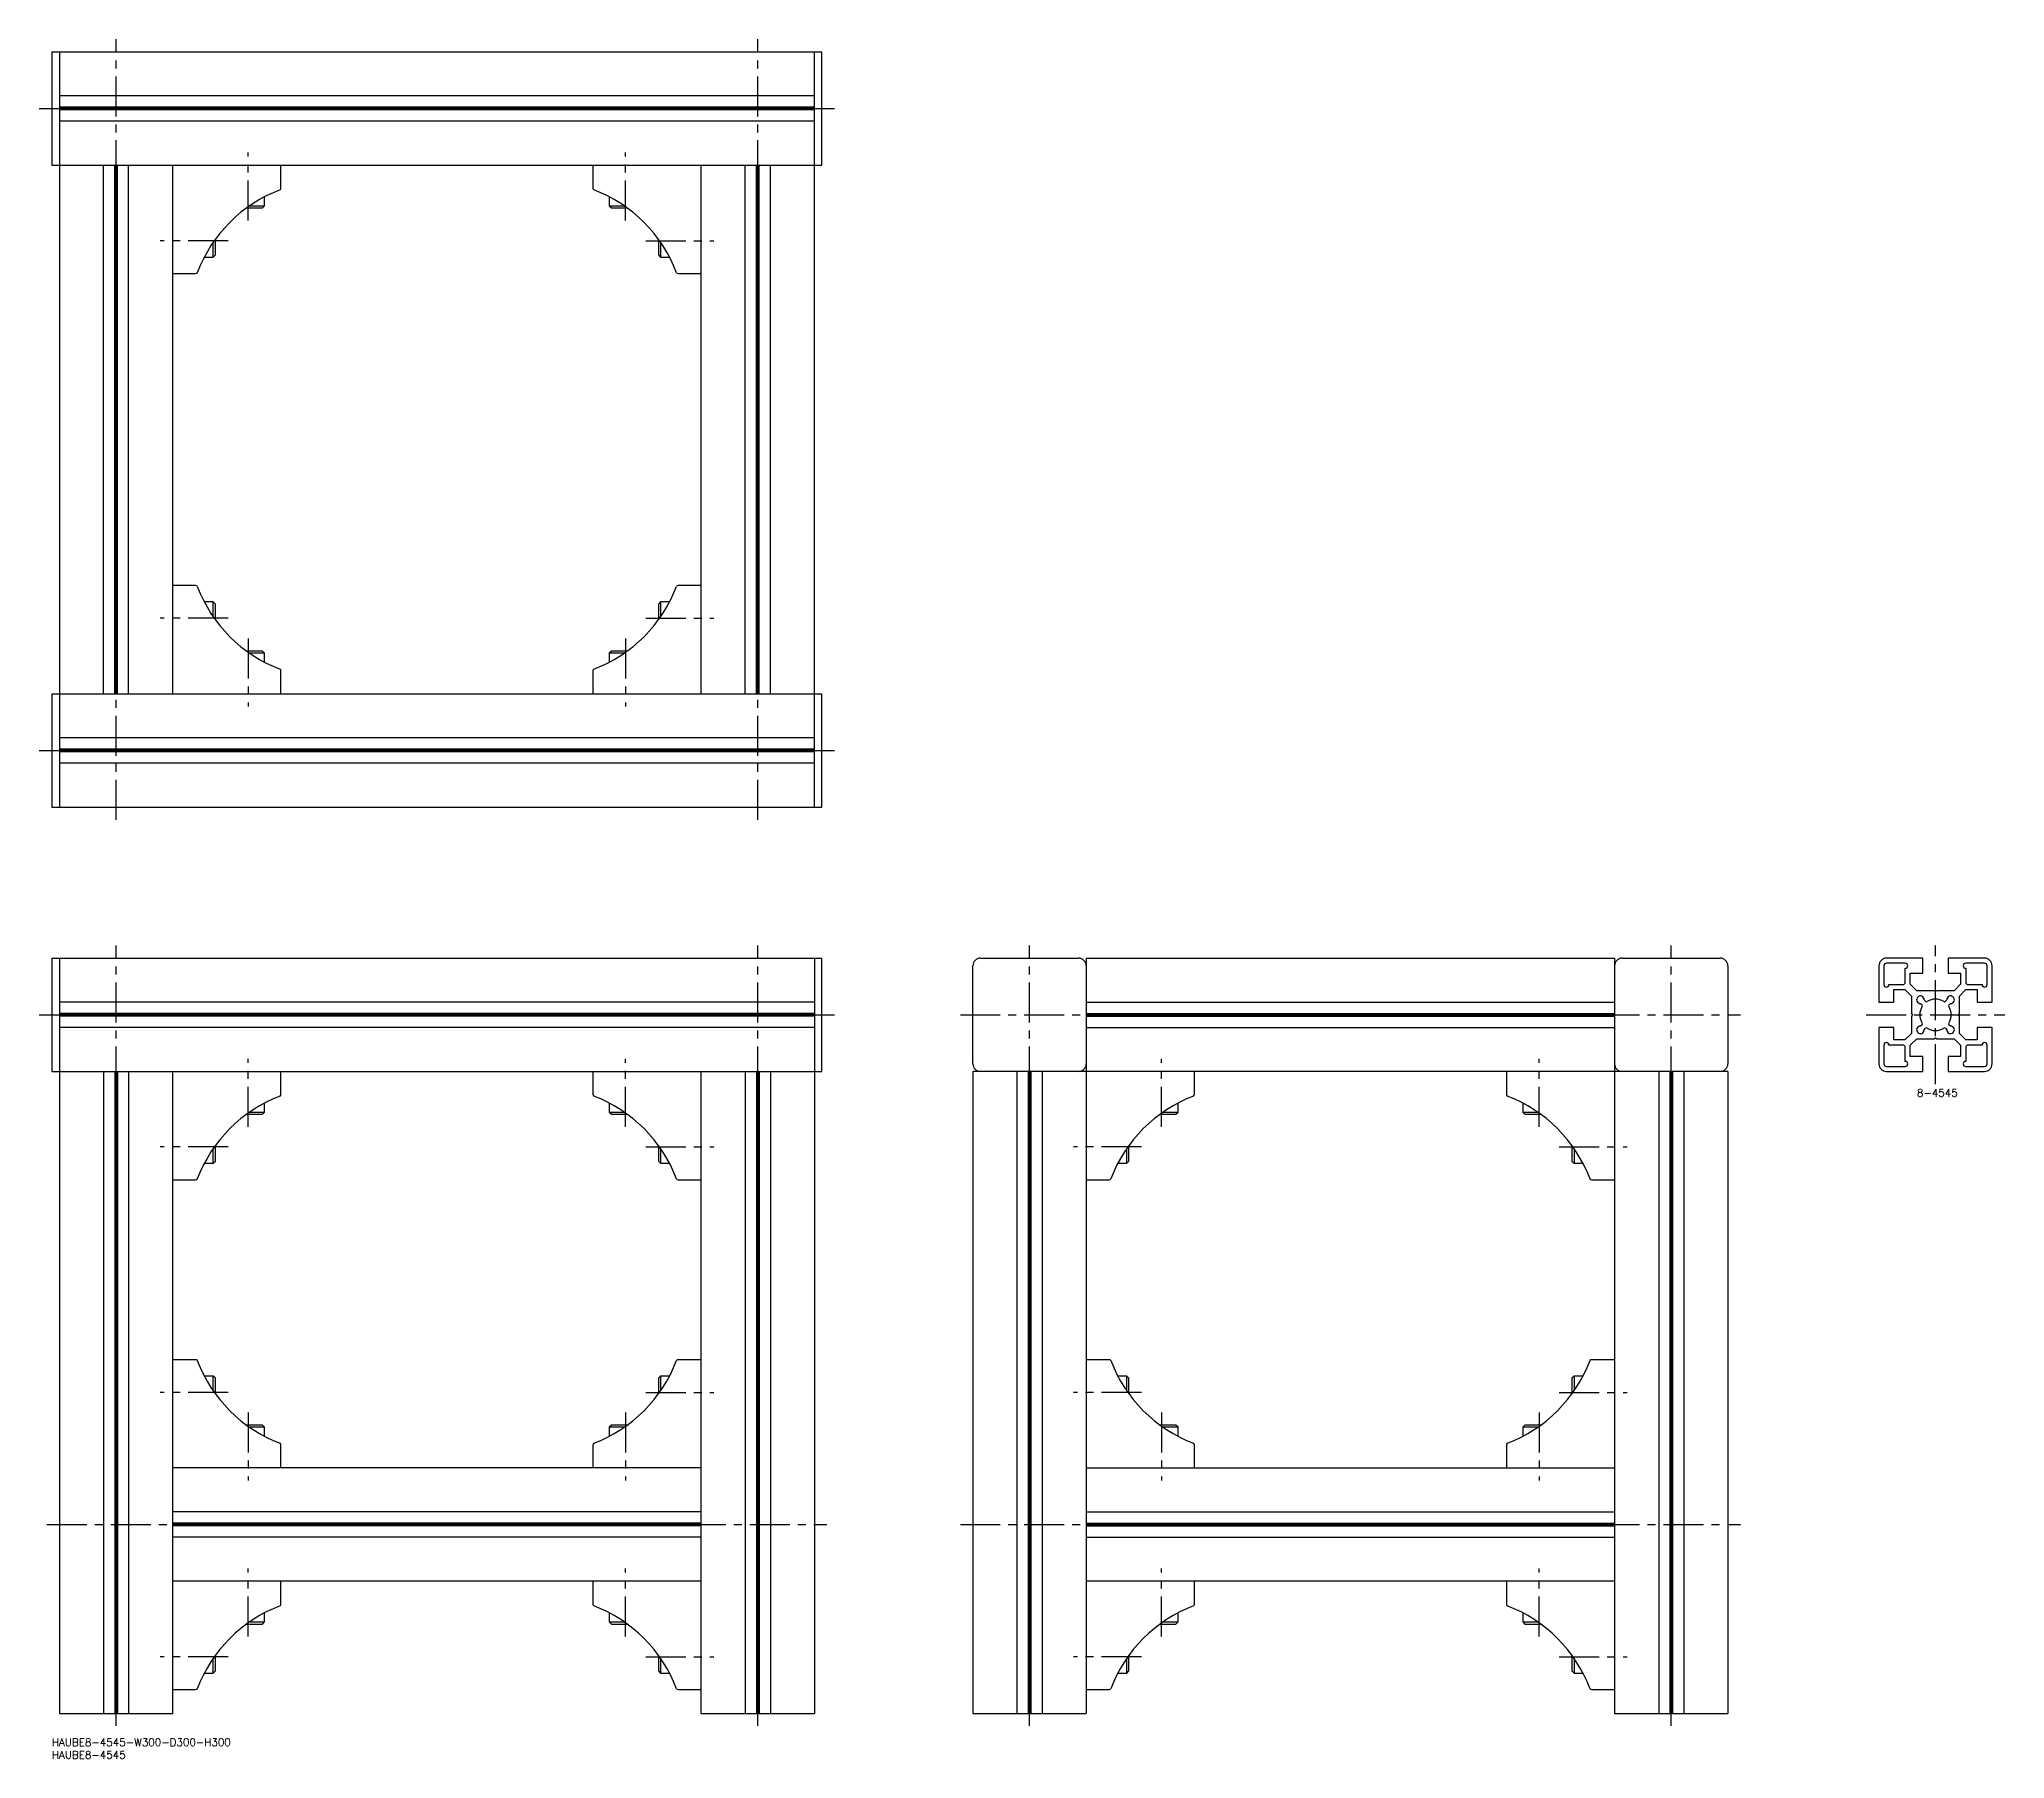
# Model space of a CAD drawing. Extents: x -5 to 776, y -8 to 675.
import ezdxf

# ---------------------------------------------------------------- set-up
doc = ezdxf.new("R2010")
doc.units = 0
doc.header["$LTSCALE"] = 0.5
doc.linetypes.add('CENTER', pattern=[50.8, 31.75, -6.35, 6.35, -6.35])
for name, color, linetype in [('MSM_CENTER', 1, 'CENTER'), ('MSM_CONTINUOUS', 7, 'CONTINUOUS'), ('MSM_PART_NUMBER', 7, 'CONTINUOUS')]:
    doc.layers.add(name, color=color, linetype=linetype)
doc.styles.get("Standard").update_dxf_attribs({"font": 'txt.shx', "height": 3, "bigfont": 'bigfont.shx'})

# ---------------------------------------------------------------- blocks, each defined once
blk = doc.blocks.new('*U8')
at = {"layer": 'MSM_PART_NUMBER'}
blk.add_text('HAUBE8-4545-W300-D300-H300', height=3, dxfattribs=at).set_placement((0, -3))
blk = doc.blocks.new('*U9')
at = {"layer": 'MSM_PART_NUMBER'}
blk.add_text('HAUBE8-4545', height=3, dxfattribs=at).set_placement((0, -8))
blk = doc.blocks.new('*U10')
at = {"layer": 'MSM_PART_NUMBER'}
blk.add_text('8-4545', height=3, dxfattribs=at).set_placement((741.12, 254.97))

msp = doc.modelspace()

# ---------------------------------------------------------------- linework, layer by layer
at = {"layer": 'MSM_CENTER'}
for p, q in [((25.5, 365), (25.5, 675)), ((280.5, 365), (280.5, 675)), ((-5, 647.5), (311, 647.5)), ((78, 603), (78, 630)), ((228, 603), (228, 630)), ((70, 595), (43, 595)), ((236, 595), (263, 595)), ((70, 445), (43, 445)), ((236, 445), (263, 445)), ((78, 437), (78, 410)), ((228, 437), (228, 410)), ((-5, 392.5), (311, 392.5)), ((25.5, 5), (25.5, 315)), ((280.5, 5), (280.5, 315)), ((388.5, 5), (388.5, 315)), ((643.5, 5), (643.5, 315)), ((748.5, 260), (748.5, 315)), ((-5, 287.5), (311, 287.5)), ((361, 287.5), (671, 287.5)), ((721, 287.5), (776, 287.5)), ((78, 243), (78, 270)), ((228, 243), (228, 270)), ((441, 243), (441, 270)), ((591, 243), (591, 270)), ((70, 235), (43, 235)), ((236, 235), (263, 235)), ((433, 235), (406, 235)), ((599, 235), (626, 235)), ((70, 137.5), (43, 137.5)), ((236, 137.5), (263, 137.5)), ((433, 137.5), (406, 137.5)), ((599, 137.5), (626, 137.5)), ((78, 129.5), (78, 102.5)), ((228, 129.5), (228, 102.5)), ((441, 129.5), (441, 102.5)), ((591, 129.5), (591, 102.5)), ((-2, 85), (308, 85)), ((361, 85), (671, 85)), ((78, 40.5), (78, 67.5)), ((228, 40.5), (228, 67.5)), ((441, 40.5), (441, 67.5)), ((591, 40.5), (591, 67.5)), ((70, 32.5), (43, 32.5)), ((236, 32.5), (263, 32.5)), ((433, 32.5), (406, 32.5)), ((599, 32.5), (626, 32.5))]:
    msp.add_line(p, q, dxfattribs=at)
at = {"layer": 'MSM_CONTINUOUS'}
for p, q in [((0, 670), (306, 670)), ((0, 670), (0, 625)), ((3, 670), (3, 370)), ((303, 370), (303, 670)), ((306, 625), (306, 670)), ((303, 652.5), (3, 652.5)), ((303, 648.02), (3, 648.02)), ((303, 647.5), (3, 647.5)), ((303, 646.98), (3, 646.98)), ((303, 642.5), (3, 642.5)), ((0, 625), (306, 625)), ((20.5, 415), (20.5, 625)), ((24.98, 415), (24.98, 625)), ((25.5, 415), (25.5, 625)), ((26.02, 415), (26.02, 625)), ((30.5, 415), (30.5, 625)), ((48, 415), (48, 625)), ((91, 615.91), (91, 625)), ((215, 625), (215, 615.91)), ((258, 415), (258, 625)), ((275.5, 415), (275.5, 625)), ((279.98, 415), (279.98, 625)), ((280.5, 415), (280.5, 625)), ((281.02, 415), (281.02, 625)), ((285.5, 415), (285.5, 625)), ((84.5, 608.87), (84.5, 612.42)), ((221.5, 612.42), (221.5, 608.87)), ((77.39, 608), (83.63, 608)), ((78.61, 608.87), (84.5, 608.87)), ((83.63, 608), (84.5, 608.87)), ((221.5, 608.87), (222.37, 608)), ((221.5, 608.87), (227.39, 608.87)), ((222.37, 608), (228.61, 608)), ((64.13, 588.5), (64.13, 594.39)), ((65, 589.37), (65, 595.61)), ((241, 595.61), (241, 589.37)), ((241.87, 594.39), (241.87, 588.5)), ((60.58, 588.5), (64.13, 588.5)), ((64.13, 588.5), (65, 589.37)), ((241, 589.37), (241.87, 588.5)), ((241.87, 588.5), (245.42, 588.5)), ((48, 582), (57.09, 582)), ((248.91, 582), (258, 582)), ((57.09, 458), (48, 458)), ((258, 458), (248.91, 458)), ((64.13, 451.5), (60.58, 451.5)), ((65, 450.63), (64.13, 451.5)), ((64.13, 445.61), (64.13, 451.5)), ((65, 444.39), (65, 450.63)), ((241.87, 451.5), (241, 450.63)), ((241, 450.63), (241, 444.39)), ((245.42, 451.5), (241.87, 451.5)), ((241.87, 451.5), (241.87, 445.61)), ((83.63, 432), (77.39, 432)), ((84.5, 431.13), (78.61, 431.13)), ((84.5, 431.13), (83.63, 432)), ((84.5, 427.58), (84.5, 431.13)), ((222.37, 432), (221.5, 431.13)), ((221.5, 431.13), (221.5, 427.58)), ((227.39, 431.13), (221.5, 431.13)), ((228.61, 432), (222.37, 432)), ((91, 415), (91, 424.09)), ((215, 424.09), (215, 415)), ((0, 415), (306, 415)), ((0, 415), (0, 370)), ((306, 370), (306, 415)), ((303, 397.5), (3, 397.5)), ((303, 393.02), (3, 393.02)), ((303, 392.5), (3, 392.5)), ((303, 391.98), (3, 391.98)), ((303, 387.5), (3, 387.5)), ((0, 370), (306, 370)), ((0, 310), (306, 310)), ((0, 310), (0, 265)), ((3, 310), (3, 10)), ((303, 310), (303, 10)), ((306, 265), (306, 310)), ((366, 268), (366, 307)), ((369, 310), (408, 310)), ((411, 310), (411, 10)), ((411, 310), (621, 310)), ((621, 310), (621, 10)), ((624, 310), (663, 310)), ((666, 307), (666, 268)), ((726, 307), (726, 292.5)), ((728, 307), (728, 299.5)), ((743.5, 310), (729, 310)), ((736.5, 308), (729, 308)), ((736.5, 300.5), (736.5, 306)), ((743.5, 304), (743.5, 310)), ((768, 310), (753.5, 310)), ((753.5, 310), (753.5, 304)), ((768, 308), (760.5, 308)), ((760.5, 306), (760.5, 300.5)), ((769, 299.5), (769, 307)), ((771, 292.5), (771, 307)), ((730, 299.5), (735.5, 299.5)), ((732, 292.5), (732, 297.5)), ((732, 297.5), (736.38, 297.5)), ((736.38, 297.5), (739, 294.88)), ((738.5, 299.62), (738.5, 304)), ((738.5, 304), (743.5, 304)), ((741.12, 297), (738.5, 299.62)), ((747.98, 297), (741.12, 297)), ((748.5, 296.7), (747.98, 297)), ((749.02, 297), (748.5, 296.7)), ((755.88, 297), (749.02, 297)), ((753.5, 304), (758.5, 304)), ((758.5, 299.62), (755.88, 297)), ((758, 294.88), (760.62, 297.5)), ((758.5, 304), (758.5, 299.62)), ((760.62, 297.5), (765, 297.5)), ((761.5, 299.5), (767, 299.5)), ((765, 297.5), (765, 292.5)), ((303, 292.5), (3, 292.5)), ((411, 292.5), (621, 292.5)), ((726, 292.5), (732, 292.5)), ((739, 294.88), (739, 288.02)), ((742.58, 292), (743.14, 291.45)), ((744.55, 292.86), (744, 293.42)), ((753, 293.42), (752.45, 292.86)), ((753.86, 291.45), (754.42, 292)), ((758, 288.02), (758, 294.88)), ((765, 292.5), (771, 292.5)), ((303, 288.02), (3, 288.02)), ((303, 287.5), (3, 287.5)), ((303, 286.98), (3, 286.98)), ((303, 282.5), (3, 282.5)), ((411, 288.02), (621, 288.02)), ((411, 287.5), (621, 287.5)), ((411, 286.98), (621, 286.98)), ((411, 282.5), (621, 282.5)), ((732, 282.5), (726, 282.5)), ((726, 282.5), (726, 268)), ((732, 277.5), (732, 282.5)), ((739, 288.02), (739.3, 287.5)), ((739.3, 287.5), (739, 286.98)), ((739, 286.98), (739, 280.12)), ((743.14, 283.55), (742.58, 283)), ((744, 281.58), (744.55, 282.14)), ((752.45, 282.14), (753, 281.58)), ((754.42, 283), (753.86, 283.55)), ((757.7, 287.5), (758, 288.02)), ((758, 286.98), (757.7, 287.5)), ((758, 280.12), (758, 286.98)), ((771, 282.5), (765, 282.5)), ((765, 282.5), (765, 277.5)), ((771, 268), (771, 282.5)), ((728, 275.5), (728, 268)), ((735.5, 275.5), (730, 275.5)), ((736.38, 277.5), (732, 277.5)), ((739, 280.12), (736.38, 277.5)), ((736.5, 269), (736.5, 274.5)), ((738.5, 275.38), (741.12, 278)), ((738.5, 271), (738.5, 275.38)), ((741.12, 278), (747.98, 278)), ((747.98, 278), (748.5, 278.3)), ((748.5, 278.3), (749.02, 278)), ((749.02, 278), (755.88, 278)), ((755.88, 278), (758.5, 275.38)), ((760.62, 277.5), (758, 280.12)), ((758.5, 275.38), (758.5, 271)), ((760.5, 274.5), (760.5, 269)), ((765, 277.5), (760.62, 277.5)), ((767, 275.5), (761.5, 275.5)), ((769, 268), (769, 275.5)), ((729, 267), (736.5, 267)), ((743.5, 271), (738.5, 271)), ((743.5, 265), (743.5, 271)), ((758.5, 271), (753.5, 271)), ((753.5, 271), (753.5, 265)), ((760.5, 267), (768, 267)), ((0, 265), (306, 265)), ((20.5, 265), (20.5, 10)), ((24.98, 265), (24.98, 10)), ((25.5, 265), (25.5, 10)), ((26.02, 265), (26.02, 10)), ((30.5, 265), (30.5, 10)), ((48, 10), (48, 265)), ((91, 255.91), (91, 265)), ((215, 265), (215, 255.91)), ((258, 10), (258, 265)), ((275.5, 265), (275.5, 10)), ((279.98, 265), (279.98, 10)), ((280.5, 265), (280.5, 10)), ((281.02, 265), (281.02, 10)), ((285.5, 265), (285.5, 10)), ((666, 265), (366, 265)), ((366, 265), (366, 10)), ((383.5, 265), (383.5, 10)), ((387.98, 265), (387.98, 10)), ((388.5, 265), (388.5, 10)), ((389.02, 265), (389.02, 10)), ((393.5, 265), (393.5, 10)), ((454, 255.91), (454, 265)), ((578, 265), (578, 255.91)), ((638.5, 265), (638.5, 10)), ((642.98, 265), (642.98, 10)), ((643.5, 265), (643.5, 10)), ((644.02, 265), (644.02, 10)), ((648.5, 265), (648.5, 10)), ((666, 265), (666, 10)), ((729, 265), (743.5, 265)), ((753.5, 265), (768, 265)), ((84.5, 248.87), (84.5, 252.42)), ((221.5, 252.42), (221.5, 248.87)), ((447.5, 248.87), (447.5, 252.42)), ((584.5, 252.42), (584.5, 248.87)), ((77.39, 248), (83.63, 248)), ((78.61, 248.87), (84.5, 248.87)), ((83.63, 248), (84.5, 248.87)), ((221.5, 248.87), (222.37, 248)), ((221.5, 248.87), (227.39, 248.87)), ((222.37, 248), (228.61, 248)), ((440.39, 248), (446.63, 248)), ((441.61, 248.87), (447.5, 248.87)), ((446.63, 248), (447.5, 248.87)), ((584.5, 248.87), (585.37, 248)), ((584.5, 248.87), (590.39, 248.87)), ((585.37, 248), (591.61, 248)), ((64.13, 228.5), (64.13, 234.39)), ((65, 229.37), (65, 235.61)), ((241, 235.61), (241, 229.37)), ((241.87, 234.39), (241.87, 228.5)), ((427.13, 228.5), (427.13, 234.39)), ((428, 229.37), (428, 235.61)), ((604, 235.61), (604, 229.37)), ((604.87, 234.39), (604.87, 228.5)), ((60.58, 228.5), (64.13, 228.5)), ((64.13, 228.5), (65, 229.37)), ((241, 229.37), (241.87, 228.5)), ((241.87, 228.5), (245.42, 228.5)), ((423.58, 228.5), (427.13, 228.5)), ((427.13, 228.5), (428, 229.37)), ((604, 229.37), (604.87, 228.5)), ((604.87, 228.5), (608.42, 228.5)), ((48, 222), (57.09, 222)), ((248.91, 222), (258, 222)), ((411, 222), (420.09, 222)), ((611.91, 222), (621, 222)), ((57.09, 150.5), (48, 150.5)), ((258, 150.5), (248.91, 150.5)), ((420.09, 150.5), (411, 150.5)), ((621, 150.5), (611.91, 150.5)), ((64.13, 144), (60.58, 144)), ((65, 143.13), (64.13, 144)), ((64.13, 138.11), (64.13, 144)), ((65, 136.89), (65, 143.13)), ((241.87, 144), (241, 143.13)), ((241, 143.13), (241, 136.89)), ((245.42, 144), (241.87, 144)), ((241.87, 144), (241.87, 138.11)), ((427.13, 144), (423.58, 144)), ((428, 143.13), (427.13, 144)), ((427.13, 138.11), (427.13, 144)), ((428, 136.89), (428, 143.13)), ((604.87, 144), (604, 143.13)), ((604, 143.13), (604, 136.89)), ((608.42, 144), (604.87, 144)), ((604.87, 144), (604.87, 138.11)), ((83.63, 124.5), (77.39, 124.5)), ((84.5, 123.63), (78.61, 123.63)), ((84.5, 123.63), (83.63, 124.5)), ((84.5, 120.08), (84.5, 123.63)), ((222.37, 124.5), (221.5, 123.63)), ((221.5, 123.63), (221.5, 120.08)), ((227.39, 123.63), (221.5, 123.63)), ((228.61, 124.5), (222.37, 124.5)), ((446.63, 124.5), (440.39, 124.5)), ((447.5, 123.63), (441.61, 123.63)), ((447.5, 123.63), (446.63, 124.5)), ((447.5, 120.08), (447.5, 123.63)), ((585.37, 124.5), (584.5, 123.63)), ((584.5, 123.63), (584.5, 120.08)), ((590.39, 123.63), (584.5, 123.63)), ((591.61, 124.5), (585.37, 124.5)), ((91, 107.5), (91, 116.59)), ((215, 116.59), (215, 107.5)), ((454, 107.5), (454, 116.59)), ((578, 116.59), (578, 107.5)), ((258, 107.5), (48, 107.5)), ((411, 107.5), (621, 107.5)), ((258, 90), (48, 90)), ((411, 90), (621, 90)), ((258, 85.52), (48, 85.52)), ((258, 85), (48, 85)), ((258, 84.48), (48, 84.48)), ((258, 80), (48, 80)), ((411, 85.52), (621, 85.52)), ((411, 85), (621, 85)), ((411, 84.48), (621, 84.48)), ((411, 80), (621, 80)), ((258, 62.5), (48, 62.5)), ((91, 53.41), (91, 62.5)), ((215, 62.5), (215, 53.41)), ((621, 62.5), (411, 62.5)), ((454, 53.41), (454, 62.5)), ((578, 62.5), (578, 53.41)), ((84.5, 46.37), (84.5, 49.92)), ((221.5, 49.92), (221.5, 46.37)), ((447.5, 46.37), (447.5, 49.92)), ((584.5, 49.92), (584.5, 46.37)), ((77.39, 45.5), (83.63, 45.5)), ((78.61, 46.37), (84.5, 46.37)), ((83.63, 45.5), (84.5, 46.37)), ((221.5, 46.37), (222.37, 45.5)), ((221.5, 46.37), (227.39, 46.37)), ((222.37, 45.5), (228.61, 45.5)), ((440.39, 45.5), (446.63, 45.5)), ((441.61, 46.37), (447.5, 46.37)), ((446.63, 45.5), (447.5, 46.37)), ((584.5, 46.37), (585.37, 45.5)), ((584.5, 46.37), (590.39, 46.37)), ((585.37, 45.5), (591.61, 45.5)), ((64.13, 26), (64.13, 31.89)), ((65, 26.87), (65, 33.11)), ((241, 33.11), (241, 26.87)), ((241.87, 31.89), (241.87, 26)), ((427.13, 26), (427.13, 31.89)), ((428, 26.87), (428, 33.11)), ((604, 33.11), (604, 26.87)), ((604.87, 31.89), (604.87, 26)), ((60.58, 26), (64.13, 26)), ((64.13, 26), (65, 26.87)), ((241, 26.87), (241.87, 26)), ((241.87, 26), (245.42, 26)), ((423.58, 26), (427.13, 26)), ((427.13, 26), (428, 26.87)), ((604, 26.87), (604.87, 26)), ((604.87, 26), (608.42, 26)), ((48, 19.5), (57.09, 19.5)), ((248.91, 19.5), (258, 19.5)), ((411, 19.5), (420.09, 19.5)), ((611.91, 19.5), (621, 19.5)), ((3, 10), (48, 10)), ((258, 10), (303, 10)), ((366, 10), (411, 10)), ((621, 10), (666, 10))]:
    msp.add_line(p, q, dxfattribs=at)
for centre, radius, start, end in [((110.78, 562.22), 56.67, 110.7505, 159.2495), ((90, 615.91), 1, 315, 0), ((216, 615.91), 1, 180, 225), ((195.22, 562.22), 56.67, 20.7505, 69.2495), ((57.09, 583), 1, 270, 315), ((248.91, 583), 1, 225, 270), ((57.09, 457), 1, 45, 90), ((110.78, 477.78), 56.67, 200.7505, 249.2495), ((195.22, 477.78), 56.67, 290.7505, 339.2495), ((248.91, 457), 1, 90, 135), ((90, 424.09), 1, 0, 45), ((216, 424.09), 1, 135, 180), ((369, 307), 3, 90, 180), ((408, 307), 3, 0, 90), ((624, 307), 3, 90, 180), ((663, 307), 3, 0, 90), ((729, 307), 3, 90, 180), ((729, 307), 1, 90, 180), ((736.5, 307), 1, 270, 90), ((760.5, 307), 1, 90, 270), ((768, 307), 3, 0, 90), ((768, 307), 1, 0, 90), ((729, 299.5), 1, 180, 0), ((735.5, 300.5), 1, 270, 0), ((761.5, 300.5), 1, 180, 270), ((768, 299.5), 1, 180, 0), ((742.5, 293.5), 1.5, 356.81031, 273.18969), ((748.5, 287.5), 6.25, 147.83959, 212.16041), ((742.79, 291.09), 0.5, 327.83958, 45), ((744.91, 293.21), 0.5, 225, 302.16041), ((748.5, 287.5), 6.25, 57.83959, 122.16041), ((752.09, 293.21), 0.5, 237.83958, 315), ((754.5, 293.5), 1.5, 266.81031, 183.18969), ((754.21, 291.09), 0.5, 135, 212.16041), ((748.5, 287.5), 6.25, 327.83959, 32.16041), ((742.5, 281.5), 1.5, 86.81031, 3.18969), ((742.79, 283.91), 0.5, 315, 32.16041), ((744.91, 281.79), 0.5, 57.83958, 135), ((748.5, 287.5), 6.25, 237.83959, 302.16041), ((752.09, 281.79), 0.5, 45, 122.1604), ((754.5, 281.5), 1.5, 176.81031, 93.18969), ((754.21, 283.91), 0.5, 147.83959, 225), ((729, 275.5), 1, 0, 180), ((735.5, 274.5), 1, 0, 90), ((761.5, 274.5), 1, 90, 180), ((768, 275.5), 1, 0, 180), ((369, 268), 3, 180, 270), ((408, 268), 3, 270, 0), ((624, 268), 3, 180, 270), ((663, 268), 3, 270, 0), ((729, 268), 3, 180, 270), ((729, 268), 1, 180, 270), ((736.5, 268), 1, 270, 90), ((760.5, 268), 1, 90, 270), ((768, 268), 1, 270, 0), ((768, 268), 3, 270, 0), ((110.78, 202.22), 56.67, 110.7505, 159.2495), ((90, 255.91), 1, 315, 0), ((216, 255.91), 1, 180, 225), ((195.22, 202.22), 56.67, 20.7505, 69.2495), ((473.78, 202.22), 56.67, 110.7505, 159.2495), ((453, 255.91), 1, 315, 0), ((579, 255.91), 1, 180, 225), ((558.22, 202.22), 56.67, 20.7505, 69.2495), ((57.09, 223), 1, 270, 315), ((248.91, 223), 1, 225, 270), ((420.09, 223), 1, 270, 315), ((611.91, 223), 1, 225, 270), ((57.09, 149.5), 1, 45, 90), ((110.78, 170.28), 56.67, 200.7505, 249.2495), ((195.22, 170.28), 56.67, 290.7505, 339.2495), ((248.91, 149.5), 1, 90, 135), ((420.09, 149.5), 1, 45, 90), ((473.78, 170.28), 56.67, 200.7505, 249.2495), ((558.22, 170.28), 56.67, 290.7505, 339.2495), ((611.91, 149.5), 1, 90, 135), ((90, 116.59), 1, 0, 45), ((216, 116.59), 1, 135, 180), ((453, 116.59), 1, 0, 45), ((579, 116.59), 1, 135, 180), ((110.78, -0.28), 56.67, 110.7505, 159.2495), ((90, 53.41), 1, 315, 0), ((216, 53.41), 1, 180, 225), ((195.22, -0.28), 56.67, 20.7505, 69.2495), ((473.78, -0.28), 56.67, 110.7505, 159.2495), ((453, 53.41), 1, 315, 0), ((579, 53.41), 1, 180, 225), ((558.22, -0.28), 56.67, 20.7505, 69.2495), ((57.09, 20.5), 1, 270, 315), ((248.91, 20.5), 1, 225, 270), ((420.09, 20.5), 1, 270, 315), ((611.91, 20.5), 1, 225, 270)]:
    msp.add_arc(centre, radius, start, end, dxfattribs=at)

# ---------------------------------------------------------------- block references
for name in ['*U10', '*U8', '*U9']:
    msp.add_blockref(name, (0, 0), dxfattribs=at)

doc.saveas('drawing.dxf')
